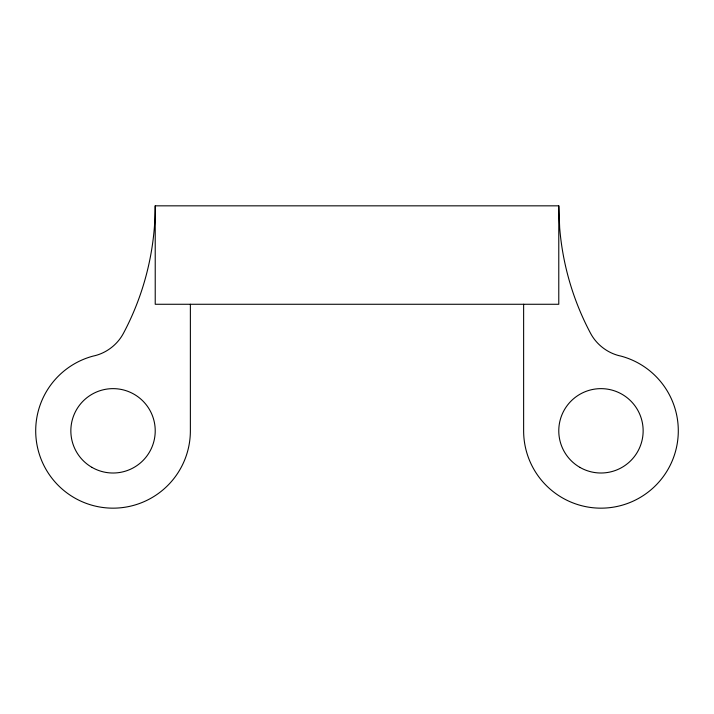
<?xml version="1.0" encoding="UTF-8"?>
<svg xmlns="http://www.w3.org/2000/svg" width="714" height="714" viewBox="0 0 714 714"><rect width="100%" height="100%" fill="white"/><g stroke="black" fill="none" stroke-linecap="round" stroke-linejoin="round"><path stroke-width="1.07" d="M190.37 304.271L190.37 430.819A77.335 77.335 0 0 1 119.773 507.868A77.335 77.335 0 0 1 36.878 444.251A77.335 77.335 0 0 1 93.016 356.116C105.904 353.484 117.355 344.844 123.486 333.224A271.507 271.507 0 0 0 155.224 205.837L558.776 205.837L559.678 227.918A271.507 271.507 0 0 0 590.514 333.224C596.645 344.853 608.096 353.466 620.984 356.116A77.335 77.335 0 0 1 677.122 444.251A77.335 77.335 0 0 1 594.226 507.868A77.335 77.335 0 0 1 523.63 430.819L523.63 304.271M558.776 205.837L558.776 304.271L155.224 304.271L155.224 205.837M91.945 467.358A42.18 42.18 0 0 0 155.224 430.819A42.18 42.18 0 0 0 91.945 394.289A42.18 42.18 0 0 0 91.945 467.358M579.875 467.358A42.18 42.18 0 0 0 643.144 430.819A42.18 42.18 0 0 0 579.875 394.289A42.18 42.18 0 0 0 579.875 467.358"/></g></svg>
